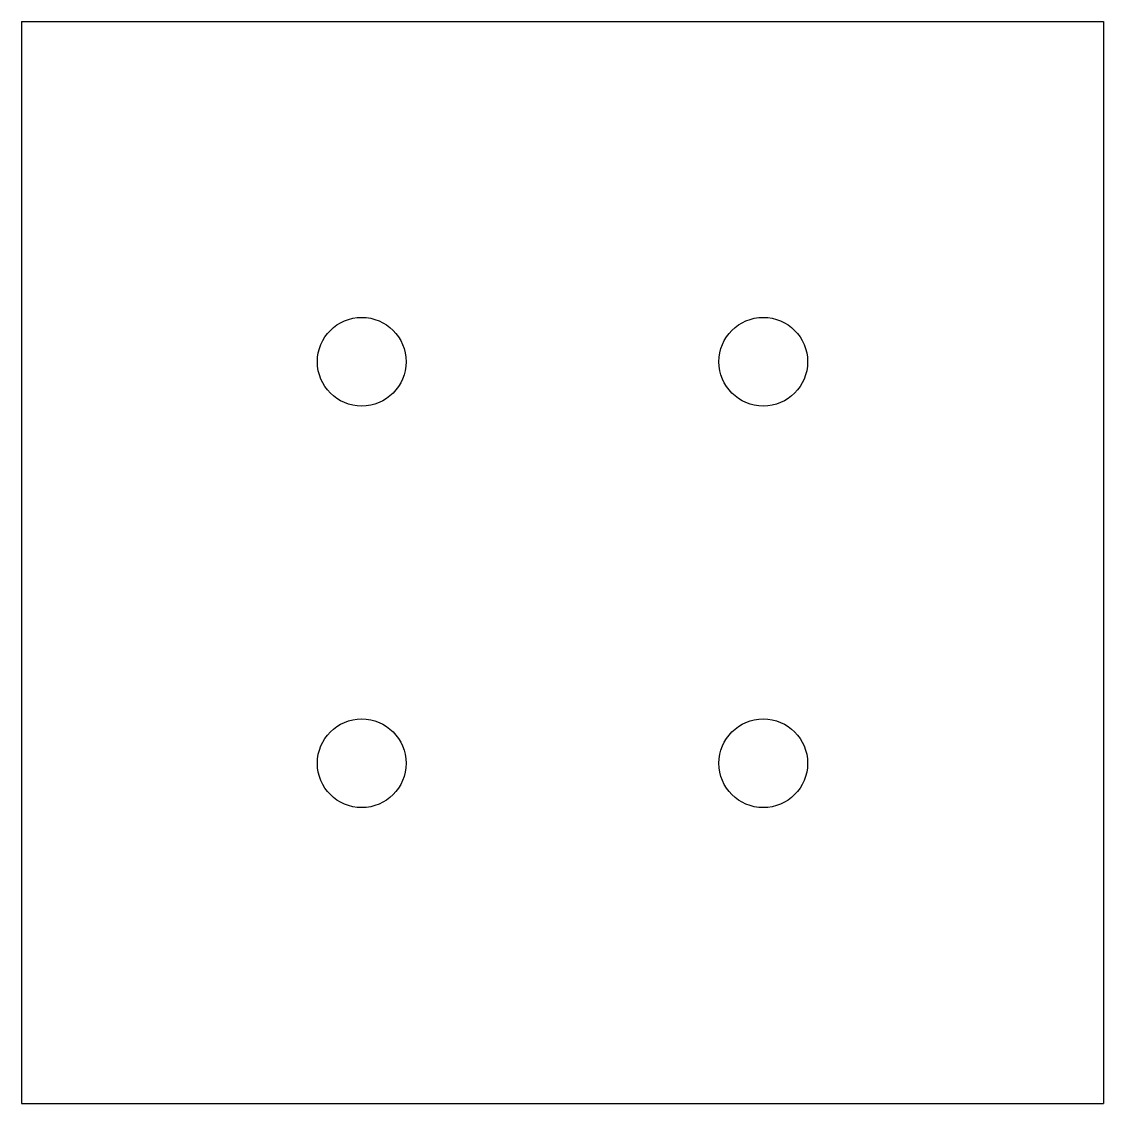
# Model space of a CAD drawing. Header units: millimetres. Extents: x 96.5 to 127, y -15.2 to 15.2.
import ezdxf

# ---------------------------------------------------------------- set-up
doc = ezdxf.new("R2010")
doc.units = ezdxf.units.MM

msp = doc.modelspace()

# ---------------------------------------------------------------- linework, layer by layer
at = {"color": 7, "linetype": 'Continuous', "lineweight": 25}
for p, q in [((96.52, 15.24), (127, 15.24)), ((96.52, 15.24), (96.52, -15.24)), ((127, 15.24), (127, -15.24)), ((96.52, -15.24), (127, -15.24))]:
    msp.add_line(p, q, dxfattribs=at)
for centre in [(106.103, 5.657), (117.417, 5.657), (106.103, -5.657), (117.417, -5.657)]:
    msp.add_circle(centre, 1.25, dxfattribs=at)

doc.saveas('drawing.dxf')
